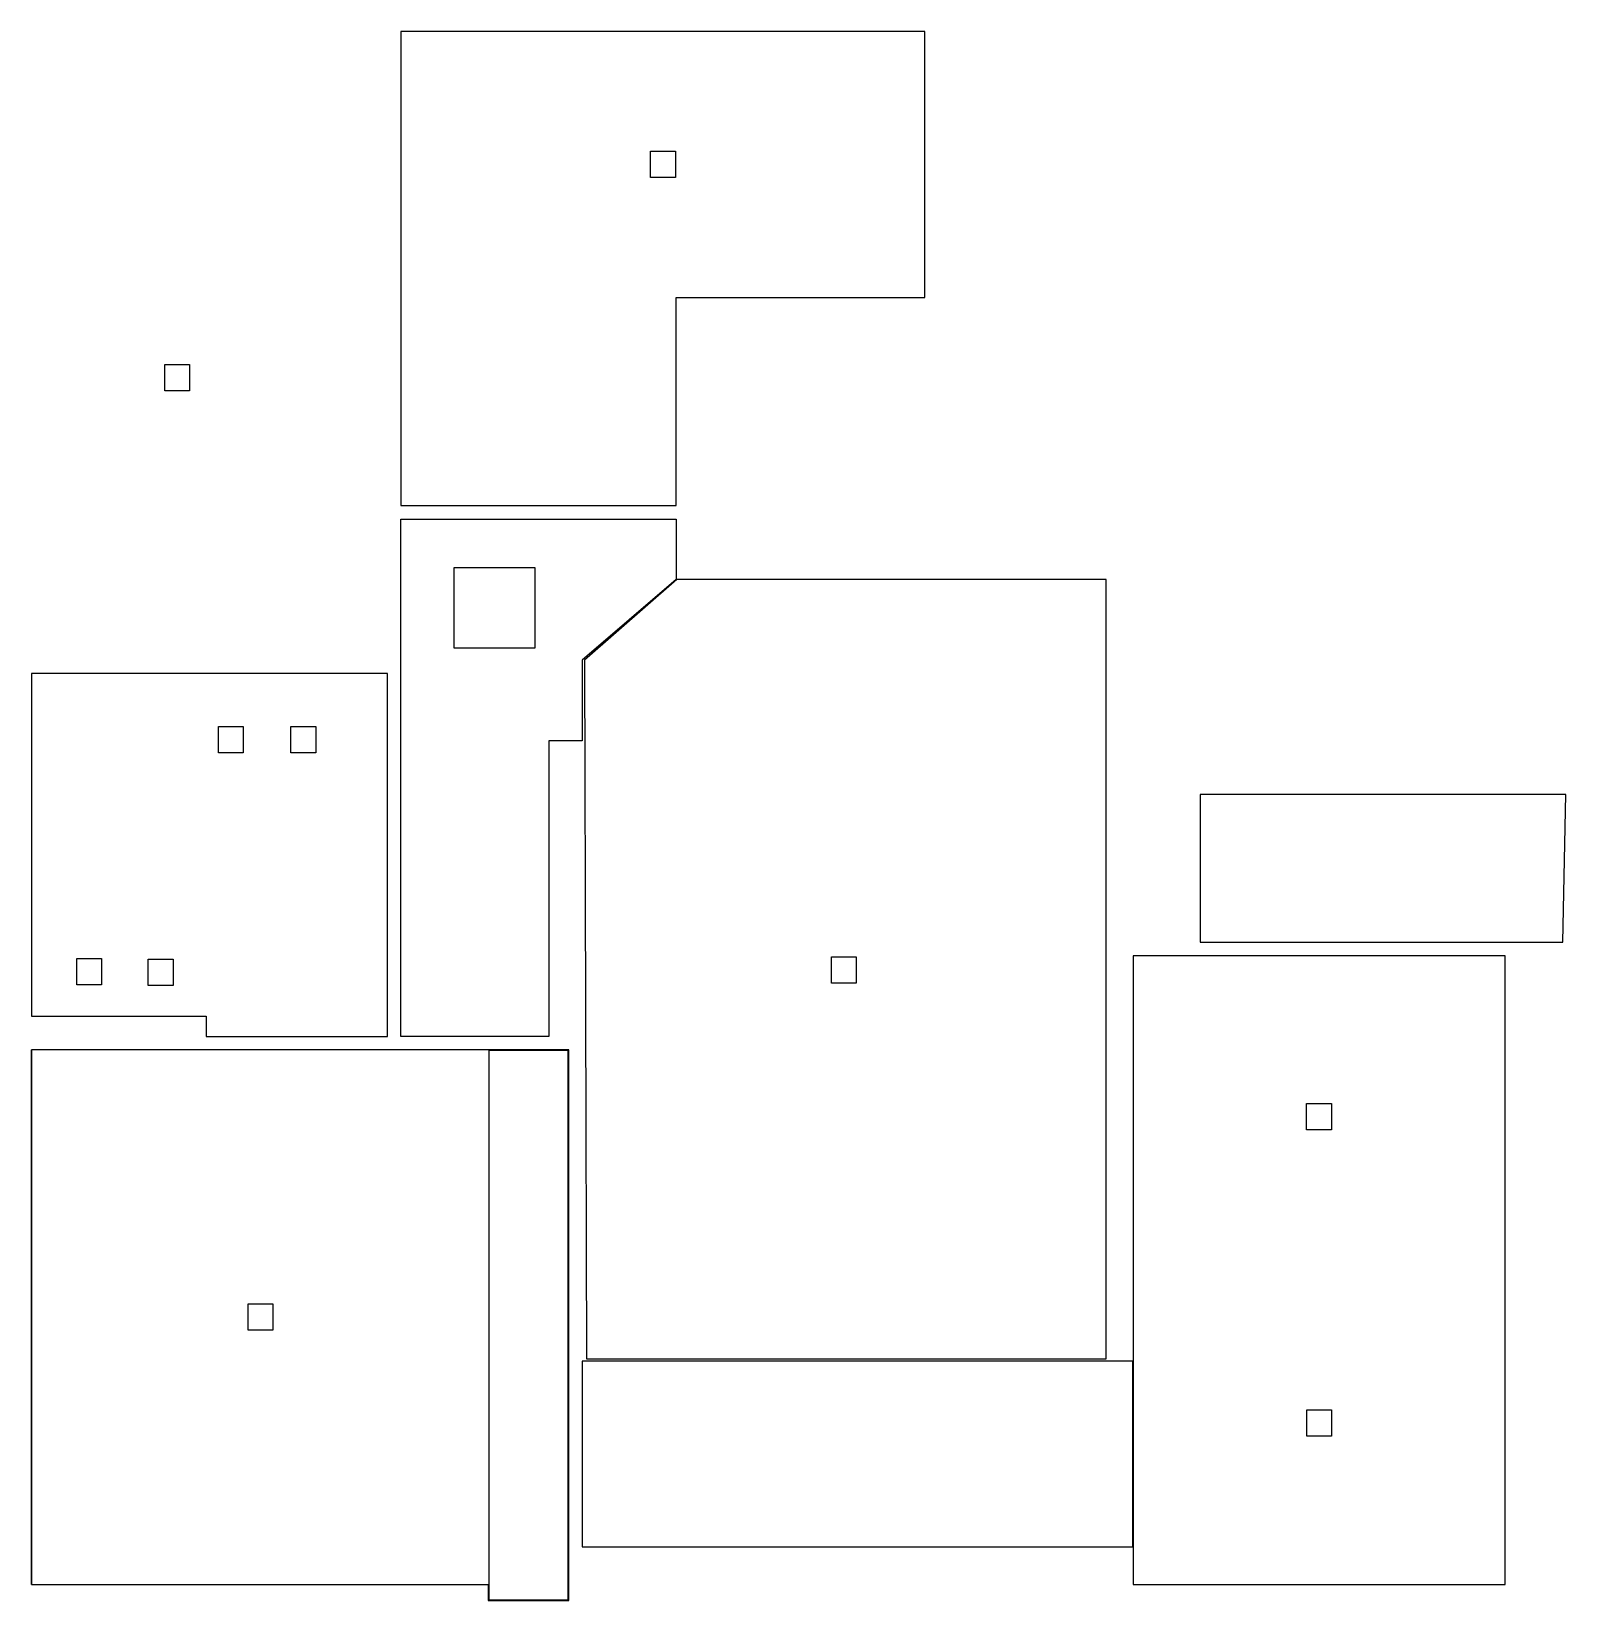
# Model space of a CAD drawing. Header units: metres. Extents: x 3669.4 to 3680.8, y 1397.3 to 1409.
import ezdxf

# ---------------------------------------------------------------- set-up
doc = ezdxf.new("R2010")
doc.units = ezdxf.units.M
doc.layers.add('AREE LEONARDO', color=5, linetype='Continuous')

msp = doc.modelspace()

# ---------------------------------------------------------------- linework, layer by layer
at = {"layer": 'AREE LEONARDO', "color": 5}
for points in [[(3672.112, 1408.958), (3672.112, 1405.428), (3674.162, 1405.428), (3674.162, 1406.978), (3676.012, 1406.978), (3676.012, 1408.958), (3672.112, 1408.958)], [(3674.162, 1404.878), (3673.462, 1404.278), (3673.462, 1403.678), (3673.212, 1403.678), (3673.212, 1403.378), (3673.212, 1403.378), (3673.212, 1401.678), (3673.212, 1401.678), (3673.212, 1401.478), (3672.112, 1401.478), (3672.112, 1405.328), (3674.162, 1405.328), (3674.162, 1404.878)], [(3674.166, 1404.878), (3673.478, 1404.278), (3673.493, 1399.078), (3677.362, 1399.078), (3677.362, 1404.878), (3674.166, 1404.878)], [(3669.362, 1401.378), (3669.362, 1397.398), (3672.762, 1397.398), (3672.762, 1397.278), (3673.362, 1397.278), (3673.362, 1401.378), (3669.362, 1401.378), (3669.362, 1397.398)], [(3673.462, 1399.06), (3673.462, 1397.678), (3677.56, 1397.678), (3677.56, 1399.06), (3673.462, 1399.06)]]:
    msp.add_lwpolyline(points, close=True, dxfattribs=at)
at = {"layer": 'AREE LEONARDO', "color": 2}
for points in [[(3673.971, 1408.066), (3674.155, 1408.066), (3674.155, 1407.87), (3673.971, 1407.87)], [(3670.354, 1406.478), (3670.538, 1406.478), (3670.538, 1406.282), (3670.354, 1406.282)], [(3670.755, 1403.784), (3670.939, 1403.784), (3670.939, 1403.588), (3670.755, 1403.588)], [(3671.294, 1403.784), (3671.478, 1403.784), (3671.478, 1403.588), (3671.294, 1403.588)], [(3675.318, 1402.07), (3675.502, 1402.07), (3675.502, 1401.874), (3675.318, 1401.874)], [(3669.699, 1402.058), (3669.883, 1402.058), (3669.883, 1401.862), (3669.699, 1401.862)], [(3670.232, 1402.053), (3670.416, 1402.053), (3670.416, 1401.857), (3670.232, 1401.857)], [(3678.854, 1400.977), (3679.038, 1400.977), (3679.038, 1400.781), (3678.854, 1400.781)], [(3670.974, 1399.487), (3671.158, 1399.487), (3671.158, 1399.291), (3670.974, 1399.291)], [(3678.856, 1398.697), (3679.04, 1398.697), (3679.04, 1398.501), (3678.856, 1398.501)]]:
    msp.add_lwpolyline(points, close=True, dxfattribs=at)
at = {"layer": 'AREE LEONARDO', "color": 1}
msp.add_lwpolyline([(3672.509, 1404.967), (3673.109, 1404.967), (3673.109, 1404.367), (3672.509, 1404.367), (3672.509, 1404.967)], dxfattribs=at)
at = {"layer": 'AREE LEONARDO', "color": 3}
msp.add_lwpolyline([(3672.012, 1404.178), (3669.362, 1404.178), (3669.362, 1401.628), (3670.662, 1401.628), (3670.662, 1401.478), (3672.012, 1401.478), (3672.012, 1404.178)], dxfattribs=at)
for points in [[(3678.062, 1403.258), (3678.062, 1402.178), (3680.762, 1402.178), (3680.782, 1403.278), (3678.062, 1403.278), (3678.062, 1403.258)], [(3677.562, 1402.078), (3677.562, 1397.398), (3680.332, 1397.398), (3680.332, 1402.078), (3677.562, 1402.078)]]:
    msp.add_lwpolyline(points, close=True, dxfattribs=at)
at = {"layer": 'AREE LEONARDO', "color": 6}
msp.add_lwpolyline([(3672.77, 1401.375), (3673.355, 1401.375), (3673.355, 1397.281), (3672.77, 1397.281), (3672.77, 1401.375)], close=True, dxfattribs=at)

doc.saveas('drawing.dxf')
